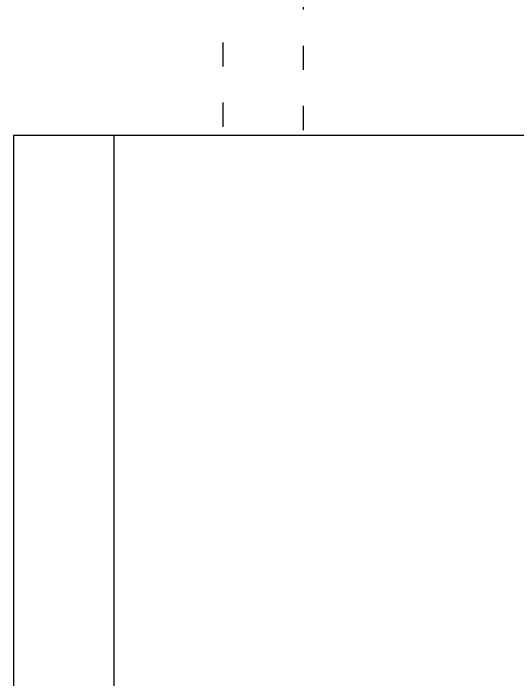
# Model space of a CAD drawing. Header units: millimetres. Extents: x -33522418 to 16198808, y -126322335 to -58690945.
# Drawn here: x -33261358 to -33260856, y -126317386 to -126316721 of the extents above; entities that cross this region are included whole.
import ezdxf

# ---------------------------------------------------------------- set-up
doc = ezdxf.new("R2010")
doc.units = ezdxf.units.MM
doc.header["$LTSCALE"] = 10
doc.linetypes.add('ACAD_ISO03W100', pattern=[30, 12, -18])
doc.layers.add('标注', color=3, linetype='Continuous')
doc.layers.add('立面图层', color=2, linetype='Continuous')

# ---------------------------------------------------------------- blocks, each defined once
blk = doc.blocks.new('A$C0A251532')
at = {"layer": '标注', "color": 2}
for p, q in [((900, 2425.5), (900, 0)), ((900, 100), (100, 100)), ((900, 0), (0, 0))]:
    blk.add_line(p, q, dxfattribs=at)
blk = doc.blocks.new('A$C4D6D0EDC')
at = {"layer": '立面图层', "color": 1, "linetype": 'ACAD_ISO03W100', "ltscale": 0.2}
blk.add_line((888.71, 1589.5), (888.71, 900), dxfattribs=at)
at = {"layer": '立面图层', "color": 2, "linetype": 'ACAD_ISO03W100', "ltscale": 0.2}
blk.add_line((808.71, 1532.79), (808.71, 900), dxfattribs=at)
at = {"color": 1, "extrusion": (0, 0, -1), "zscale": -1, "rotation": 90}
blk.add_blockref('A$C0A251532', (-600, 0), dxfattribs=at)

msp = doc.modelspace()

# ---------------------------------------------------------------- block references
at = {"color": 1}
msp.add_blockref('A$C4D6D0EDC', (-33261958.33, -126317743.31), dxfattribs=at)

doc.saveas('drawing.dxf')
